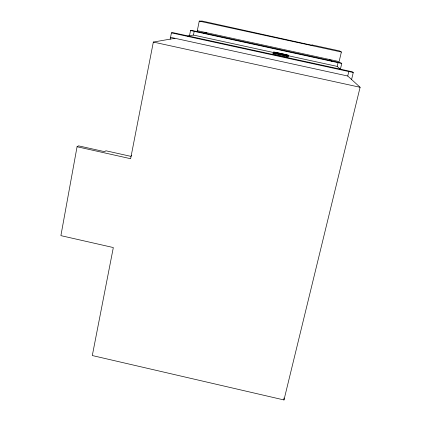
<?xml version="1.0" encoding="UTF-8"?>
<svg xmlns="http://www.w3.org/2000/svg" width="421" height="421" viewBox="0 0 421 421"><rect width="100%" height="100%" fill="white"/><g stroke="black" fill="none" stroke-linecap="round" stroke-linejoin="round"><path stroke-width="0.63" d="M131.736 155.486L130.784 156.333L105.881 150.771L104.634 151.686L78.516 145.85L77.064 146.74L60.892 235.639L113.328 247.553L92.299 355.545L283.98 399.95L283.986 397.982M174.941 38.29L153.339 42.068L130.626 158.712L77.064 146.74M170.163 39.264L171.436 32.859L173.01 32.67L352.319 71.775L353.272 72.523L351.577 79.548M189.497 35.69L190.545 30.533L191.723 30.391L341.047 62.924L341.757 63.476L340.389 69.228M187.787 36.043L193.45 35.054L194.207 31.333M197.039 31.975L199.254 21.118L202.133 21.05L312.345 45.347L311.898 44.915L339.489 50.909L341.384 52.025L339.115 61.577L197.302 30.691M273.05 53.751L273.582 51.915L288.248 55.114L288.143 57.04L273.05 53.751L273.392 52.767M286.633 56.114L286.912 54.877L274.908 52.257L274.639 53.114L286.959 55.804L286.669 57.072M340.079 69.039L337.168 66.386L338.052 62.671M283.98 399.95L360.108 87.279L347.735 76.012L348.809 71.549M203.511 33.291L206.695 32.733M199.254 21.118L341.384 52.025M190.545 30.533L341.757 63.476M193.45 35.054L273.65 52.536M288.406 55.756L337.168 66.386M273.245 52.872L288.338 56.161M171.436 32.859L353.272 72.523M170.547 37.332L347.735 76.012M153.339 42.068L360.108 87.279M329.622 59.514L331.459 61.187M286.912 54.877L286.959 55.804"/></g></svg>
